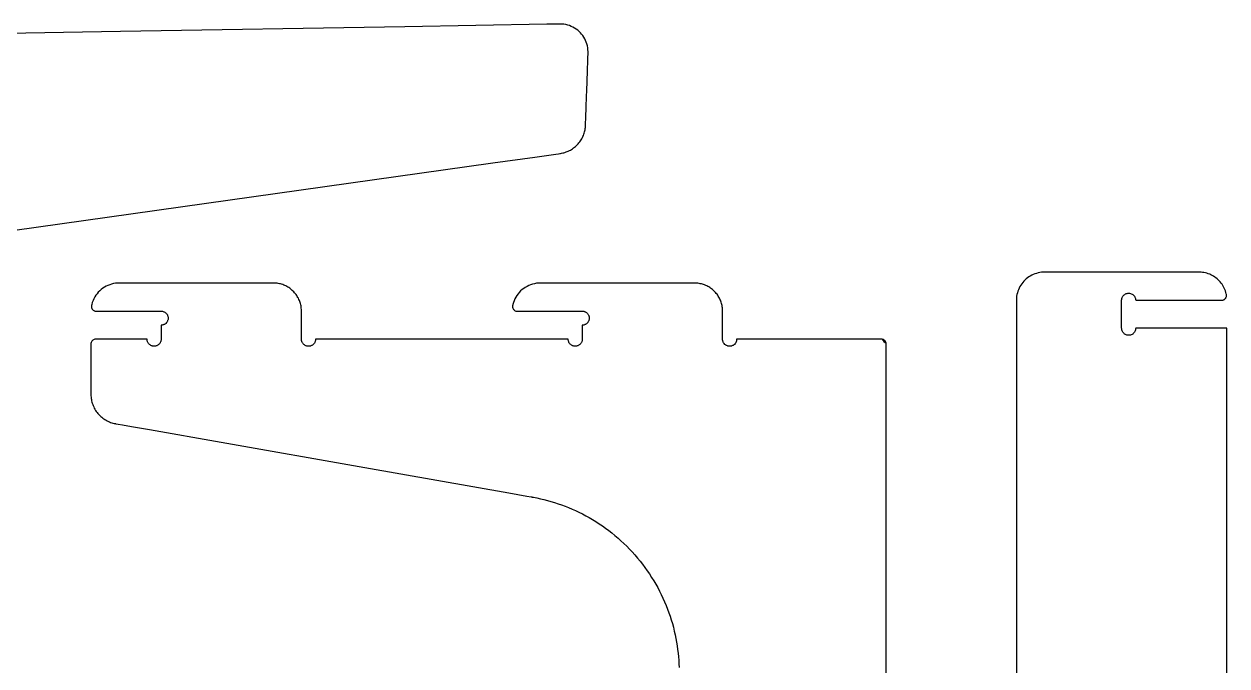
# Model space of a CAD drawing. Extents: x 0.9 to 46.8, y 2.8 to 94.5.
# Drawn here: x 23.56 to 43.84, y 44.05 to 54.88 of the extents above; entities that cross this region are included whole.
import ezdxf

# ---------------------------------------------------------------- set-up
doc = ezdxf.new("R2010")
doc.units = 0
doc.layers.add('LAYER_1', color=7, linetype='CONTINUOUS')

msp = doc.modelspace()

# ---------------------------------------------------------------- linework, layer by layer
at = {"layer": 'LAYER_1'}
for points in [[(22.964, 51.339), (28.631, 52.136), (31.465, 52.534), (32.174, 52.634), (32.528, 52.683), (32.572, 52.69), (32.594, 52.693), (32.597, 52.693), (32.598, 52.693), (32.598, 52.693), (32.599, 52.693), (32.599, 52.693), (32.601, 52.694), (32.606, 52.694), (32.624, 52.698), (32.643, 52.702), (32.662, 52.707), (32.681, 52.712), (32.7, 52.719), (32.718, 52.726), (32.737, 52.734), (32.755, 52.743), (32.773, 52.752), (32.791, 52.763), (32.808, 52.774), (32.826, 52.786), (32.842, 52.799), (32.858, 52.812), (32.874, 52.827), (32.889, 52.842), (32.903, 52.857), (32.917, 52.873), (32.93, 52.89), (32.942, 52.907), (32.954, 52.925), (32.964, 52.943), (32.974, 52.961), (32.983, 52.98), (32.991, 52.999), (32.999, 53.018), (33.005, 53.037), (33.011, 53.056), (33.016, 53.076), (33.02, 53.095), (33.023, 53.114), (33.026, 53.133), (33.028, 53.152), (33.029, 53.171), (33.034, 53.316), (33.039, 53.46), (33.041, 53.531), (33.044, 53.601), (33.046, 53.669), (33.048, 53.737), (33.051, 53.802), (33.053, 53.865), (33.055, 53.927), (33.056, 53.956), (33.057, 53.985), (33.058, 54.013), (33.059, 54.041), (33.06, 54.067), (33.061, 54.093), (33.062, 54.118), (33.062, 54.142), (33.063, 54.165), (33.064, 54.187), (33.065, 54.209), (33.065, 54.229), (33.066, 54.248), (33.067, 54.266), (33.067, 54.283), (33.068, 54.299), (33.068, 54.313), (33.069, 54.327), (33.069, 54.339), (33.07, 54.35), (33.07, 54.359), (33.07, 54.367), (33.071, 54.374), (33.071, 54.379), (33.071, 54.383), (33.071, 54.386), (33.071, 54.386), (33.071, 54.394), (33.071, 54.411), (33.069, 54.444), (33.066, 54.477), (33.059, 54.509), (33.051, 54.54), (33.041, 54.57), (33.029, 54.599), (33.015, 54.628), (32.999, 54.655), (32.981, 54.681), (32.962, 54.706), (32.941, 54.729), (32.919, 54.751), (32.895, 54.771), (32.87, 54.79), (32.844, 54.808), (32.816, 54.823), (32.787, 54.837), (32.758, 54.849), (32.727, 54.858), (32.695, 54.866), (32.663, 54.872), (32.63, 54.875), (32.621, 54.876), (32.617, 54.876), (32.615, 54.876), (32.614, 54.876), (32.614, 54.876), (32.607, 54.876), (32.595, 54.876), (32.582, 54.876), (32.579, 54.876), (32.578, 54.876), (32.578, 54.876), (32.578, 54.876), (32.576, 54.876), (32.574, 54.876), (32.565, 54.876), (32.527, 54.875), (32.377, 54.872), (29.981, 54.831), (25.187, 54.749), (15.599, 54.584)], [(43.839, 39.053), (43.839, 45.757), (43.839, 49.109), (43.839, 49.528), (43.839, 49.738), (43.839, 49.744), (43.839, 49.746), (43.839, 49.746), (43.839, 49.746), (43.838, 49.746), (43.837, 49.746), (43.834, 49.746), (43.831, 49.746), (43.827, 49.746), (43.817, 49.746), (43.803, 49.746), (43.787, 49.746), (43.769, 49.746), (43.747, 49.746), (43.724, 49.746), (43.698, 49.746), (43.67, 49.746), (43.64, 49.746), (43.608, 49.746), (43.574, 49.746), (43.538, 49.746), (43.502, 49.746), (43.463, 49.746), (43.424, 49.746), (43.383, 49.746), (43.342, 49.746), (43.257, 49.746), (43.169, 49.746), (42.991, 49.746), (42.903, 49.746), (42.817, 49.746), (42.776, 49.746), (42.735, 49.746), (42.695, 49.746), (42.656, 49.746), (42.618, 49.746), (42.582, 49.746), (42.548, 49.746), (42.515, 49.746), (42.484, 49.746), (42.455, 49.746), (42.428, 49.746), (42.403, 49.746), (42.381, 49.746), (42.361, 49.746), (42.344, 49.746), (42.329, 49.746), (42.317, 49.746), (42.309, 49.746), (42.306, 49.746), (42.303, 49.746), (42.302, 49.746), (42.301, 49.746), (42.3, 49.731), (42.298, 49.717), (42.293, 49.703), (42.287, 49.69), (42.28, 49.678), (42.271, 49.667), (42.261, 49.657), (42.25, 49.649), (42.239, 49.641), (42.226, 49.635), (42.212, 49.631), (42.198, 49.628), (42.183, 49.627), (42.168, 49.628), (42.154, 49.631), (42.14, 49.635), (42.127, 49.641), (42.115, 49.649), (42.104, 49.657), (42.094, 49.667), (42.085, 49.678), (42.078, 49.69), (42.072, 49.703), (42.068, 49.717), (42.065, 49.731), (42.065, 49.739), (42.064, 49.746), (42.064, 49.746), (42.064, 49.748), (42.064, 49.751), (42.064, 49.754), (42.064, 49.759), (42.064, 49.764), (42.064, 49.777), (42.064, 49.793), (42.064, 49.812), (42.064, 49.832), (42.064, 49.855), (42.064, 49.879), (42.064, 49.905), (42.064, 49.958), (42.064, 50.013), (42.064, 50.066), (42.064, 50.091), (42.064, 50.115), (42.064, 50.137), (42.064, 50.158), (42.064, 50.176), (42.064, 50.191), (42.064, 50.197), (42.064, 50.203), (42.064, 50.208), (42.064, 50.212), (42.064, 50.215), (42.064, 50.217), (42.064, 50.22), (42.065, 50.235), (42.068, 50.249), (42.073, 50.263), (42.079, 50.276), (42.086, 50.288), (42.095, 50.299), (42.105, 50.308), (42.116, 50.317), (42.128, 50.324), (42.141, 50.33), (42.155, 50.334), (42.17, 50.337), (42.184, 50.337), (42.199, 50.336), (42.214, 50.333), (42.227, 50.329), (42.24, 50.323), (42.252, 50.315), (42.263, 50.306), (42.272, 50.296), (42.281, 50.285), (42.288, 50.273), (42.294, 50.26), (42.298, 50.246), (42.3, 50.232), (42.301, 50.224), (42.301, 50.22), (42.301, 50.219), (42.302, 50.219), (42.303, 50.219), (42.305, 50.219), (42.312, 50.219), (42.321, 50.219), (42.333, 50.219), (42.348, 50.219), (42.366, 50.219), (42.386, 50.219), (42.408, 50.219), (42.432, 50.219), (42.458, 50.219), (42.487, 50.219), (42.517, 50.219), (42.548, 50.219), (42.582, 50.219), (42.616, 50.219), (42.652, 50.219), (42.689, 50.219), (42.728, 50.219), (42.767, 50.219), (42.807, 50.219), (42.888, 50.219), (42.971, 50.219), (43.139, 50.219), (43.221, 50.219), (43.301, 50.219), (43.34, 50.219), (43.378, 50.219), (43.414, 50.219), (43.45, 50.219), (43.484, 50.219), (43.517, 50.219), (43.548, 50.219), (43.577, 50.219), (43.605, 50.219), (43.63, 50.219), (43.654, 50.219), (43.675, 50.219), (43.694, 50.219), (43.711, 50.219), (43.725, 50.219), (43.736, 50.219), (43.744, 50.219), (43.75, 50.219), (43.751, 50.219), (43.752, 50.219), (43.754, 50.219), (43.764, 50.22), (43.773, 50.222), (43.782, 50.225), (43.791, 50.229), (43.799, 50.234), (43.806, 50.24), (43.812, 50.247), (43.818, 50.254), (43.823, 50.263), (43.827, 50.271), (43.829, 50.28), (43.831, 50.29), (43.831, 50.295), (43.831, 50.298), (43.831, 50.298), (43.831, 50.301), (43.83, 50.31), (43.83, 50.313), (43.83, 50.313), (43.83, 50.313), (43.829, 50.314), (43.829, 50.314), (43.829, 50.314), (43.829, 50.314), (43.827, 50.327), (43.82, 50.352), (43.812, 50.376), (43.803, 50.4), (43.793, 50.423), (43.782, 50.445), (43.769, 50.467), (43.756, 50.488), (43.741, 50.508), (43.725, 50.527), (43.709, 50.545), (43.691, 50.562), (43.673, 50.579), (43.654, 50.594), (43.634, 50.609), (43.614, 50.622), (43.592, 50.634), (43.57, 50.646), (43.548, 50.656), (43.525, 50.665), (43.501, 50.673), (43.477, 50.679), (43.452, 50.684), (43.427, 50.688), (43.402, 50.691), (43.376, 50.692), (43.37, 50.692), (43.366, 50.692), (43.366, 50.692), (43.364, 50.692), (43.362, 50.692), (43.357, 50.692), (43.352, 50.692), (43.345, 50.692), (43.337, 50.692), (43.328, 50.692), (43.317, 50.692), (43.305, 50.692), (43.292, 50.692), (43.278, 50.692), (43.263, 50.692), (43.246, 50.692), (43.229, 50.692), (43.21, 50.692), (43.191, 50.692), (43.17, 50.692), (43.148, 50.692), (43.126, 50.692), (43.103, 50.692), (43.078, 50.692), (43.053, 50.692), (43.027, 50.692), (43, 50.692), (42.945, 50.692), (42.886, 50.692), (42.825, 50.692), (42.761, 50.692), (42.696, 50.692), (42.628, 50.692), (42.558, 50.692), (42.487, 50.692), (42.415, 50.692), (42.342, 50.692), (42.268, 50.692), (42.118, 50.692), (41.967, 50.692), (41.818, 50.692), (41.744, 50.692), (41.672, 50.692), (41.6, 50.692), (41.53, 50.692), (41.461, 50.692), (41.395, 50.692), (41.33, 50.692), (41.268, 50.692), (41.208, 50.692), (41.151, 50.692), (41.124, 50.692), (41.097, 50.692), (41.071, 50.692), (41.047, 50.692), (41.022, 50.692), (40.999, 50.692), (40.977, 50.692), (40.955, 50.692), (40.935, 50.692), (40.916, 50.692), (40.897, 50.692), (40.88, 50.692), (40.864, 50.692), (40.849, 50.692), (40.834, 50.692), (40.822, 50.692), (40.81, 50.692), (40.8, 50.692), (40.79, 50.692), (40.782, 50.692), (40.776, 50.692), (40.771, 50.692), (40.767, 50.692), (40.764, 50.692), (40.763, 50.692), (40.763, 50.692), (40.761, 50.692), (40.757, 50.692), (40.742, 50.692), (40.713, 50.69), (40.684, 50.686), (40.655, 50.68), (40.627, 50.672), (40.6, 50.663), (40.574, 50.653), (40.548, 50.641), (40.523, 50.627), (40.499, 50.612), (40.476, 50.596), (40.455, 50.578), (40.434, 50.559), (40.414, 50.539), (40.396, 50.518), (40.379, 50.496), (40.363, 50.472), (40.349, 50.448), (40.336, 50.423), (40.324, 50.397), (40.314, 50.37), (40.306, 50.343), (40.299, 50.314), (40.294, 50.286), (40.291, 50.256), (40.29, 50.226), (40.29, 50.218), (40.29, 50.205), (40.29, 50.178), (40.29, 49.963), (40.29, 49.533), (40.29, 48.674), (40.29, 46.955), (40.29, 43.516)], [(38.095, 40.594), (38.095, 45.275), (38.095, 47.616), (38.095, 48.786), (38.095, 49.371), (38.095, 49.444), (38.095, 49.481), (38.095, 49.482), (38.095, 49.483), (38.095, 49.484), (38.095, 49.487), (38.095, 49.492), (38.093, 49.501), (38.09, 49.51), (38.086, 49.519), (38.081, 49.527), (38.075, 49.534), (38.069, 49.541), (38.062, 49.547), (38.054, 49.552), (38.045, 49.556), (38.036, 49.559), (38.026, 49.56), (38.056, 49.522), (38.094, 49.496), (38.091, 49.508), (38.086, 49.52), (38.079, 49.531), (38.07, 49.54), (38.061, 49.548), (38.05, 49.554), (38.038, 49.558), (38.025, 49.561), (38.018, 49.561), (38.017, 49.561), (38.016, 49.561), (38.012, 49.561), (38.007, 49.561), (37.999, 49.561), (37.989, 49.561), (37.977, 49.561), (37.963, 49.561), (37.946, 49.561), (37.928, 49.561), (37.908, 49.561), (37.886, 49.561), (37.862, 49.561), (37.837, 49.561), (37.81, 49.561), (37.781, 49.561), (37.751, 49.561), (37.719, 49.561), (37.686, 49.561), (37.651, 49.561), (37.616, 49.561), (37.579, 49.561), (37.541, 49.561), (37.502, 49.561), (37.462, 49.561), (37.421, 49.561), (37.379, 49.561), (37.336, 49.561), (37.293, 49.561), (37.204, 49.561), (37.113, 49.561), (37.02, 49.561), (36.831, 49.561), (36.641, 49.561), (36.547, 49.561), (36.455, 49.561), (36.364, 49.561), (36.276, 49.561), (36.233, 49.561), (36.191, 49.561), (36.149, 49.561), (36.109, 49.561), (36.069, 49.561), (36.031, 49.561), (35.993, 49.561), (35.957, 49.561), (35.922, 49.561), (35.888, 49.561), (35.856, 49.561), (35.825, 49.561), (35.796, 49.561), (35.768, 49.561), (35.741, 49.561), (35.717, 49.561), (35.694, 49.561), (35.673, 49.561), (35.654, 49.561), (35.636, 49.561), (35.621, 49.561), (35.608, 49.561), (35.597, 49.561), (35.588, 49.561), (35.581, 49.561), (35.577, 49.561), (35.575, 49.561), (35.575, 49.561), (35.575, 49.56), (35.574, 49.55), (35.573, 49.54), (35.571, 49.53), (35.568, 49.521), (35.564, 49.512), (35.56, 49.504), (35.555, 49.496), (35.55, 49.488), (35.537, 49.474), (35.53, 49.468), (35.522, 49.463), (35.514, 49.458), (35.505, 49.453), (35.496, 49.45), (35.487, 49.447), (35.478, 49.445), (35.468, 49.444), (35.458, 49.443), (35.448, 49.443), (35.438, 49.445), (35.428, 49.447), (35.419, 49.449), (35.41, 49.453), (35.401, 49.457), (35.393, 49.462), (35.385, 49.467), (35.378, 49.473), (35.365, 49.487), (35.359, 49.494), (35.354, 49.502), (35.35, 49.511), (35.346, 49.519), (35.343, 49.528), (35.341, 49.538), (35.339, 49.548), (35.338, 49.558), (35.338, 49.56), (35.338, 49.561), (35.338, 49.561), (35.338, 49.563), (35.338, 49.566), (35.338, 49.571), (35.338, 49.577), (35.338, 49.585), (35.338, 49.595), (35.338, 49.605), (35.338, 49.617), (35.338, 49.63), (35.338, 49.644), (35.338, 49.659), (35.338, 49.691), (35.338, 49.725), (35.338, 49.87), (35.338, 49.905), (35.338, 49.937), (35.338, 49.951), (35.338, 49.965), (35.338, 49.978), (35.338, 49.99), (35.338, 50.001), (35.338, 50.01), (35.338, 50.018), (35.338, 50.025), (35.338, 50.03), (35.338, 50.033), (35.338, 50.035), (35.338, 50.035), (35.338, 50.035), (35.338, 50.036), (35.338, 50.039), (35.338, 50.049), (35.337, 50.069), (35.335, 50.089), (35.333, 50.109), (35.329, 50.128), (35.325, 50.147), (35.32, 50.166), (35.314, 50.184), (35.308, 50.202), (35.301, 50.22), (35.293, 50.238), (35.284, 50.255), (35.275, 50.271), (35.265, 50.287), (35.255, 50.303), (35.244, 50.319), (35.232, 50.333), (35.22, 50.348), (35.207, 50.362), (35.18, 50.388), (35.166, 50.4), (35.151, 50.412), (35.136, 50.423), (35.12, 50.433), (35.104, 50.443), (35.087, 50.453), (35.07, 50.461), (35.053, 50.469), (35.035, 50.476), (35.017, 50.483), (34.999, 50.489), (34.98, 50.494), (34.961, 50.498), (34.942, 50.502), (34.922, 50.504), (34.902, 50.506), (34.882, 50.508), (34.872, 50.508), (34.867, 50.508), (34.866, 50.508), (34.865, 50.508), (34.865, 50.508), (34.863, 50.508), (34.858, 50.508), (34.851, 50.508), (34.842, 50.508), (34.83, 50.508), (34.816, 50.508), (34.799, 50.508), (34.781, 50.508), (34.76, 50.508), (34.738, 50.508), (34.713, 50.508), (34.687, 50.508), (34.659, 50.508), (34.629, 50.508), (34.598, 50.508), (34.565, 50.508), (34.53, 50.508), (34.494, 50.508), (34.457, 50.508), (34.418, 50.508), (34.378, 50.508), (34.337, 50.508), (34.295, 50.508), (34.251, 50.508), (34.207, 50.508), (34.162, 50.508), (34.116, 50.508), (34.069, 50.508), (33.974, 50.508), (33.876, 50.508), (33.777, 50.508), (33.676, 50.508), (33.474, 50.508), (33.373, 50.508), (33.274, 50.508), (33.175, 50.508), (33.079, 50.508), (32.986, 50.508), (32.941, 50.508), (32.896, 50.508), (32.852, 50.508), (32.81, 50.508), (32.768, 50.508), (32.727, 50.508), (32.688, 50.508), (32.65, 50.508), (32.614, 50.508), (32.578, 50.508), (32.545, 50.508), (32.512, 50.508), (32.482, 50.508), (32.453, 50.508), (32.426, 50.508), (32.401, 50.508), (32.377, 50.508), (32.356, 50.508), (32.336, 50.508), (32.319, 50.508), (32.304, 50.508), (32.291, 50.508), (32.28, 50.508), (32.272, 50.508), (32.266, 50.508), (32.263, 50.508), (32.262, 50.508), (32.262, 50.508), (32.26, 50.508), (32.252, 50.508), (32.234, 50.507), (32.2, 50.504), (32.166, 50.498), (32.134, 50.49), (32.102, 50.48), (32.071, 50.467), (32.041, 50.453), (32.012, 50.436), (31.985, 50.418), (31.959, 50.398), (31.934, 50.376), (31.911, 50.352), (31.89, 50.326), (31.87, 50.3), (31.852, 50.271), (31.837, 50.242), (31.823, 50.211), (31.812, 50.178), (31.802, 50.145), (31.8, 50.137), (31.799, 50.132), (31.799, 50.13), (31.799, 50.129), (31.799, 50.129), (31.798, 50.126), (31.797, 50.113), (31.798, 50.1), (31.802, 50.087), (31.807, 50.076), (31.813, 50.065), (31.822, 50.056), (31.832, 50.048), (31.843, 50.042), (31.855, 50.037), (31.859, 50.037), (31.86, 50.036), (31.86, 50.036), (31.861, 50.036), (31.863, 50.036), (31.866, 50.035), (31.873, 50.035), (31.876, 50.035), (31.876, 50.035), (31.878, 50.035), (31.881, 50.035), (31.884, 50.035), (31.889, 50.035), (31.894, 50.035), (31.901, 50.035), (31.908, 50.035), (31.917, 50.035), (31.926, 50.035), (31.936, 50.035), (31.947, 50.035), (31.97, 50.035), (31.997, 50.035), (32.026, 50.035), (32.058, 50.035), (32.092, 50.035), (32.127, 50.035), (32.165, 50.035), (32.203, 50.035), (32.243, 50.035), (32.284, 50.035), (32.368, 50.035), (32.454, 50.035), (32.538, 50.035), (32.58, 50.035), (32.62, 50.035), (32.66, 50.035), (32.698, 50.035), (32.735, 50.035), (32.77, 50.035), (32.803, 50.035), (32.833, 50.035), (32.862, 50.035), (32.887, 50.035), (32.899, 50.035), (32.91, 50.035), (32.92, 50.035), (32.929, 50.035), (32.938, 50.035), (32.946, 50.035), (32.952, 50.035), (32.958, 50.035), (32.963, 50.035), (32.967, 50.035), (32.97, 50.035), (32.971, 50.035), (32.972, 50.035), (32.974, 50.035), (32.979, 50.034), (32.989, 50.033), (32.999, 50.032), (33.008, 50.029), (33.017, 50.026), (33.026, 50.022), (33.034, 50.017), (33.042, 50.012), (33.049, 50.006), (33.063, 49.993), (33.069, 49.985), (33.074, 49.977), (33.078, 49.969), (33.082, 49.96), (33.085, 49.951), (33.088, 49.942), (33.09, 49.932), (33.09, 49.922), (33.09, 49.912), (33.09, 49.902), (33.088, 49.892), (33.086, 49.883), (33.083, 49.874), (33.079, 49.865), (33.074, 49.857), (33.069, 49.849), (33.064, 49.841), (33.057, 49.834), (33.05, 49.828), (33.043, 49.822), (33.035, 49.816), (33.027, 49.811), (33.018, 49.807), (33.009, 49.804), (33, 49.801), (32.991, 49.799), (32.981, 49.798), (32.976, 49.798), (32.973, 49.798), (32.972, 49.798), (32.972, 49.798), (32.972, 49.797), (32.972, 49.796), (32.972, 49.793), (32.972, 49.79), (32.972, 49.781), (32.972, 49.77), (32.972, 49.756), (32.972, 49.741), (32.972, 49.724), (32.972, 49.707), (32.972, 49.67), (32.972, 49.634), (32.972, 49.618), (32.972, 49.603), (32.972, 49.589), (32.972, 49.578), (32.972, 49.569), (32.972, 49.566), (32.972, 49.564), (32.972, 49.562), (32.972, 49.561), (32.972, 49.561), (32.972, 49.56), (32.972, 49.557), (32.972, 49.552), (32.971, 49.543), (32.969, 49.533), (32.966, 49.524), (32.963, 49.515), (32.959, 49.506), (32.954, 49.498), (32.948, 49.49), (32.942, 49.483), (32.929, 49.47), (32.921, 49.464), (32.913, 49.459), (32.905, 49.455), (32.896, 49.451), (32.887, 49.448), (32.878, 49.445), (32.868, 49.444), (32.858, 49.443), (32.848, 49.443), (32.838, 49.444), (32.828, 49.446), (32.819, 49.448), (32.81, 49.452), (32.801, 49.456), (32.793, 49.46), (32.785, 49.465), (32.777, 49.471), (32.77, 49.478), (32.764, 49.484), (32.758, 49.492), (32.753, 49.5), (32.748, 49.508), (32.744, 49.517), (32.741, 49.526), (32.739, 49.535), (32.737, 49.545), (32.736, 49.555), (32.736, 49.56), (32.736, 49.561), (32.735, 49.561), (32.734, 49.561), (32.732, 49.561), (32.728, 49.561), (32.724, 49.561), (32.719, 49.561), (32.712, 49.561), (32.705, 49.561), (32.696, 49.561), (32.687, 49.561), (32.677, 49.561), (32.666, 49.561), (32.654, 49.561), (32.641, 49.561), (32.627, 49.561), (32.612, 49.561), (32.596, 49.561), (32.58, 49.561), (32.563, 49.561), (32.545, 49.561), (32.526, 49.561), (32.506, 49.561), (32.486, 49.561), (32.442, 49.561), (32.396, 49.561), (32.348, 49.561), (32.296, 49.561), (32.242, 49.561), (32.185, 49.561), (32.126, 49.561), (32.065, 49.561), (32.002, 49.561), (31.936, 49.561), (31.869, 49.561), (31.8, 49.561), (31.729, 49.561), (31.657, 49.561), (31.583, 49.561), (31.507, 49.561), (31.431, 49.561), (31.353, 49.561), (31.275, 49.561), (31.195, 49.561), (31.034, 49.561), (30.87, 49.561), (30.705, 49.561), (30.374, 49.561), (30.21, 49.561), (30.048, 49.561), (29.968, 49.561), (29.889, 49.561), (29.811, 49.561), (29.734, 49.561), (29.658, 49.561), (29.584, 49.561), (29.511, 49.561), (29.439, 49.561), (29.37, 49.561), (29.301, 49.561), (29.235, 49.561), (29.171, 49.561), (29.109, 49.561), (29.049, 49.561), (28.992, 49.561), (28.937, 49.561), (28.884, 49.561), (28.834, 49.561), (28.787, 49.561), (28.743, 49.561), (28.722, 49.561), (28.701, 49.561), (28.682, 49.561), (28.663, 49.561), (28.645, 49.561), (28.628, 49.561), (28.612, 49.561), (28.597, 49.561), (28.582, 49.561), (28.568, 49.561), (28.556, 49.561), (28.544, 49.561), (28.533, 49.561), (28.523, 49.561), (28.514, 49.561), (28.506, 49.561), (28.498, 49.561), (28.492, 49.561), (28.487, 49.561), (28.483, 49.561), (28.48, 49.561), (28.478, 49.561), (28.477, 49.561), (28.476, 49.561), (28.476, 49.551), (28.475, 49.541), (28.473, 49.531), (28.47, 49.522), (28.466, 49.513), (28.462, 49.505), (28.457, 49.497), (28.452, 49.489), (28.446, 49.482), (28.432, 49.469), (28.424, 49.463), (28.416, 49.458), (28.408, 49.454), (28.399, 49.45), (28.39, 49.447), (28.38, 49.445), (28.37, 49.444), (28.36, 49.443), (28.35, 49.443), (28.34, 49.444), (28.331, 49.446), (28.321, 49.449), (28.312, 49.452), (28.304, 49.456), (28.295, 49.461), (28.288, 49.466), (28.28, 49.472), (28.273, 49.479), (28.267, 49.486), (28.261, 49.493), (28.256, 49.501), (28.252, 49.51), (28.248, 49.518), (28.245, 49.527), (28.242, 49.537), (28.241, 49.547), (28.24, 49.556), (28.24, 49.561), (28.24, 49.562), (28.24, 49.565), (28.24, 49.57), (28.24, 49.576), (28.24, 49.583), (28.24, 49.593), (28.24, 49.603), (28.24, 49.614), (28.24, 49.627), (28.24, 49.641), (28.24, 49.655), (28.24, 49.687), (28.24, 49.721), (28.24, 49.757), (28.24, 49.83), (28.24, 49.866), (28.24, 49.901), (28.24, 49.933), (28.24, 49.948), (28.24, 49.962), (28.24, 49.976), (28.24, 49.988), (28.24, 49.999), (28.24, 50.008), (28.24, 50.017), (28.24, 50.024), (28.24, 50.029), (28.24, 50.032), (28.24, 50.034), (28.24, 50.035), (28.24, 50.044), (28.239, 50.065), (28.237, 50.085), (28.235, 50.104), (28.232, 50.124), (28.227, 50.143), (28.223, 50.162), (28.217, 50.18), (28.211, 50.198), (28.204, 50.216), (28.196, 50.234), (28.188, 50.251), (28.179, 50.267), (28.169, 50.284), (28.159, 50.3), (28.148, 50.315), (28.136, 50.33), (28.124, 50.345), (28.112, 50.359), (28.085, 50.385), (28.071, 50.397), (28.056, 50.409), (28.041, 50.42), (28.025, 50.431), (28.009, 50.441), (27.992, 50.451), (27.976, 50.459), (27.958, 50.467), (27.941, 50.475), (27.923, 50.482), (27.904, 50.488), (27.886, 50.493), (27.867, 50.497), (27.847, 50.501), (27.828, 50.504), (27.808, 50.506), (27.788, 50.507), (27.768, 50.508), (27.767, 50.508), (27.767, 50.508), (27.766, 50.508), (27.766, 50.508), (27.762, 50.508), (27.756, 50.508), (27.748, 50.508), (27.737, 50.508), (27.724, 50.508), (27.708, 50.508), (27.691, 50.508), (27.671, 50.508), (27.649, 50.508), (27.626, 50.508), (27.6, 50.508), (27.573, 50.508), (27.544, 50.508), (27.513, 50.508), (27.481, 50.508), (27.447, 50.508), (27.412, 50.508), (27.375, 50.508), (27.337, 50.508), (27.298, 50.508), (27.257, 50.508), (27.215, 50.508), (27.172, 50.508), (27.129, 50.508), (27.084, 50.508), (27.038, 50.508), (26.992, 50.508), (26.897, 50.508), (26.8, 50.508), (26.701, 50.508), (26.6, 50.508), (26.398, 50.508), (26.297, 50.508), (26.197, 50.508), (26.099, 50.508), (26.002, 50.508), (25.908, 50.508), (25.862, 50.508), (25.817, 50.508), (25.773, 50.508), (25.73, 50.508), (25.688, 50.508), (25.647, 50.508), (25.607, 50.508), (25.569, 50.508), (25.531, 50.508), (25.495, 50.508), (25.461, 50.508), (25.428, 50.508), (25.397, 50.508), (25.367, 50.508), (25.339, 50.508), (25.313, 50.508), (25.289, 50.508), (25.267, 50.508), (25.246, 50.508), (25.228, 50.508), (25.212, 50.508), (25.198, 50.508), (25.186, 50.508), (25.177, 50.508), (25.17, 50.508), (25.166, 50.508), (25.164, 50.508), (25.164, 50.508), (25.161, 50.508), (25.157, 50.508), (25.14, 50.507), (25.105, 50.504), (25.072, 50.499), (25.039, 50.491), (25.007, 50.481), (24.976, 50.469), (24.946, 50.455), (24.917, 50.438), (24.889, 50.42), (24.863, 50.4), (24.838, 50.378), (24.815, 50.355), (24.794, 50.329), (24.774, 50.303), (24.756, 50.275), (24.74, 50.245), (24.726, 50.214), (24.714, 50.182), (24.705, 50.149), (24.701, 50.132), (24.7, 50.13), (24.7, 50.129), (24.7, 50.128), (24.7, 50.126), (24.699, 50.12), (24.699, 50.107), (24.701, 50.094), (24.705, 50.082), (24.711, 50.071), (24.718, 50.061), (24.728, 50.052), (24.738, 50.045), (24.75, 50.04), (24.756, 50.038), (24.759, 50.037), (24.761, 50.036), (24.762, 50.036), (24.763, 50.036), (24.767, 50.035), (24.773, 50.035), (24.776, 50.035), (24.777, 50.035), (24.778, 50.035), (24.779, 50.035), (24.781, 50.035), (24.784, 50.035), (24.788, 50.035), (24.793, 50.035), (24.799, 50.035), (24.806, 50.035), (24.814, 50.035), (24.823, 50.035), (24.833, 50.035), (24.843, 50.035), (24.854, 50.035), (24.866, 50.035), (24.892, 50.035), (24.921, 50.035), (24.952, 50.035), (24.985, 50.035), (25.021, 50.035), (25.058, 50.035), (25.096, 50.035), (25.136, 50.035), (25.177, 50.035), (25.26, 50.035), (25.43, 50.035), (25.472, 50.035), (25.513, 50.035), (25.553, 50.035), (25.591, 50.035), (25.628, 50.035), (25.664, 50.035), (25.697, 50.035), (25.728, 50.035), (25.757, 50.035), (25.783, 50.035), (25.807, 50.035), (25.817, 50.035), (25.827, 50.035), (25.836, 50.035), (25.844, 50.035), (25.851, 50.035), (25.857, 50.035), (25.862, 50.035), (25.867, 50.035), (25.87, 50.035), (25.872, 50.035), (25.875, 50.035), (25.88, 50.034), (25.89, 50.034), (25.899, 50.032), (25.909, 50.029), (25.918, 50.026), (25.926, 50.022), (25.935, 50.018), (25.943, 50.012), (25.95, 50.007), (25.957, 50), (25.963, 49.993), (25.969, 49.986), (25.975, 49.978), (25.979, 49.97), (25.983, 49.961), (25.986, 49.952), (25.989, 49.943), (25.991, 49.933), (25.992, 49.923), (25.992, 49.913), (25.991, 49.903), (25.99, 49.893), (25.987, 49.884), (25.984, 49.875), (25.981, 49.866), (25.976, 49.857), (25.971, 49.849), (25.966, 49.842), (25.953, 49.828), (25.945, 49.822), (25.938, 49.817), (25.929, 49.812), (25.921, 49.808), (25.912, 49.804), (25.903, 49.802), (25.893, 49.8), (25.883, 49.798), (25.874, 49.798), (25.874, 49.797), (25.874, 49.796), (25.874, 49.794), (25.874, 49.791), (25.874, 49.782), (25.874, 49.771), (25.874, 49.758), (25.874, 49.743), (25.874, 49.726), (25.874, 49.691), (25.874, 49.654), (25.874, 49.636), (25.874, 49.619), (25.874, 49.604), (25.874, 49.591), (25.874, 49.579), (25.874, 49.57), (25.874, 49.567), (25.874, 49.564), (25.874, 49.562), (25.874, 49.561), (25.874, 49.561), (25.874, 49.559), (25.873, 49.554), (25.872, 49.544), (25.87, 49.534), (25.868, 49.525), (25.864, 49.516), (25.86, 49.507), (25.856, 49.499), (25.85, 49.491), (25.845, 49.484), (25.838, 49.477), (25.831, 49.47), (25.824, 49.465), (25.816, 49.46), (25.807, 49.455), (25.799, 49.451), (25.789, 49.448), (25.78, 49.446), (25.77, 49.444), (25.76, 49.443), (25.75, 49.443), (25.74, 49.444), (25.731, 49.446), (25.721, 49.448), (25.712, 49.451), (25.703, 49.455), (25.695, 49.46), (25.687, 49.465), (25.68, 49.47), (25.666, 49.484), (25.66, 49.491), (25.655, 49.499), (25.65, 49.507), (25.646, 49.516), (25.643, 49.525), (25.64, 49.534), (25.638, 49.544), (25.637, 49.554), (25.637, 49.559), (25.637, 49.561), (25.637, 49.561), (25.635, 49.561), (25.633, 49.561), (25.631, 49.561), (25.627, 49.561), (25.617, 49.561), (25.605, 49.561), (25.59, 49.561), (25.572, 49.561), (25.552, 49.561), (25.53, 49.561), (25.506, 49.561), (25.48, 49.561), (25.453, 49.561), (25.424, 49.561), (25.394, 49.561), (25.363, 49.561), (25.298, 49.561), (25.231, 49.561), (25.163, 49.561), (25.097, 49.561), (25.064, 49.561), (25.033, 49.561), (25.002, 49.561), (24.972, 49.561), (24.944, 49.561), (24.917, 49.561), (24.892, 49.561), (24.868, 49.561), (24.847, 49.561), (24.828, 49.561), (24.811, 49.561), (24.797, 49.561), (24.785, 49.561), (24.781, 49.561), (24.777, 49.561), (24.774, 49.561), (24.771, 49.561), (24.77, 49.561), (24.769, 49.561), (24.756, 49.56), (24.744, 49.557), (24.732, 49.552), (24.722, 49.545), (24.712, 49.537), (24.704, 49.527), (24.698, 49.516), (24.694, 49.504), (24.691, 49.491), (24.691, 49.485), (24.691, 49.483), (24.691, 49.482), (24.691, 49.482), (24.691, 49.479), (24.691, 49.473), (24.691, 49.466), (24.691, 49.456), (24.691, 49.446), (24.691, 49.434), (24.691, 49.407), (24.691, 49.38), (24.691, 49.354), (24.691, 49.342), (24.691, 49.332), (24.691, 49.322), (24.691, 49.315), (24.691, 49.31), (24.691, 49.307), (24.691, 49.306), (24.691, 49.304), (24.691, 49.3), (24.691, 49.293), (24.691, 49.264), (24.691, 49.147), (24.691, 48.681), (24.691, 48.652), (24.691, 48.637), (24.691, 48.63), (24.691, 48.625), (24.691, 48.605), (24.693, 48.585), (24.695, 48.564), (24.698, 48.544), (24.702, 48.523), (24.707, 48.502), (24.713, 48.482), (24.72, 48.461), (24.728, 48.441), (24.737, 48.42), (24.747, 48.4), (24.757, 48.381), (24.769, 48.362), (24.781, 48.343), (24.795, 48.325), (24.809, 48.308), (24.824, 48.291), (24.839, 48.275), (24.855, 48.259), (24.872, 48.245), (24.89, 48.231), (24.908, 48.218), (24.926, 48.206), (24.945, 48.195), (24.964, 48.185), (24.984, 48.175), (25.003, 48.167), (25.023, 48.159), (25.042, 48.153), (25.062, 48.147), (25.082, 48.142), (25.102, 48.138), (25.103, 48.138), (25.103, 48.138), (25.104, 48.138), (25.109, 48.137), (25.147, 48.13), (25.222, 48.117), (25.374, 48.09), (25.677, 48.037), (26.888, 47.823), (29.31, 47.396), (31.733, 46.969), (32.036, 46.916), (32.112, 46.902), (32.121, 46.901), (32.126, 46.9), (32.128, 46.9), (32.135, 46.898), (32.15, 46.896), (32.208, 46.884), (32.267, 46.871), (32.327, 46.857), (32.386, 46.842), (32.445, 46.825), (32.504, 46.807), (32.564, 46.788), (32.623, 46.767), (32.682, 46.745), (32.741, 46.722), (32.8, 46.697), (32.858, 46.671), (32.916, 46.644), (32.974, 46.615), (33.032, 46.584), (33.089, 46.553), (33.145, 46.52), (33.201, 46.485), (33.257, 46.45), (33.311, 46.413), (33.366, 46.374), (33.419, 46.335), (33.472, 46.294), (33.524, 46.252), (33.575, 46.208), (33.625, 46.164), (33.674, 46.118), (33.722, 46.071), (33.769, 46.023), (33.815, 45.974), (33.86, 45.924), (33.904, 45.872), (33.947, 45.82), (33.989, 45.767), (34.029, 45.713), (34.068, 45.658), (34.106, 45.603), (34.142, 45.546), (34.177, 45.489), (34.211, 45.431), (34.244, 45.373), (34.275, 45.314), (34.304, 45.254), (34.333, 45.194), (34.359, 45.134), (34.385, 45.073), (34.409, 45.012), (34.432, 44.95), (34.453, 44.889), (34.472, 44.827), (34.491, 44.765), (34.508, 44.703), (34.523, 44.641), (34.537, 44.579), (34.55, 44.517), (34.561, 44.455), (34.571, 44.393), (34.58, 44.331), (34.587, 44.269), (34.593, 44.208), (34.598, 44.147), (34.602, 44.087), (34.604, 44.026)]]:
    msp.add_lwpolyline(points, dxfattribs=at)

doc.saveas('drawing.dxf')
